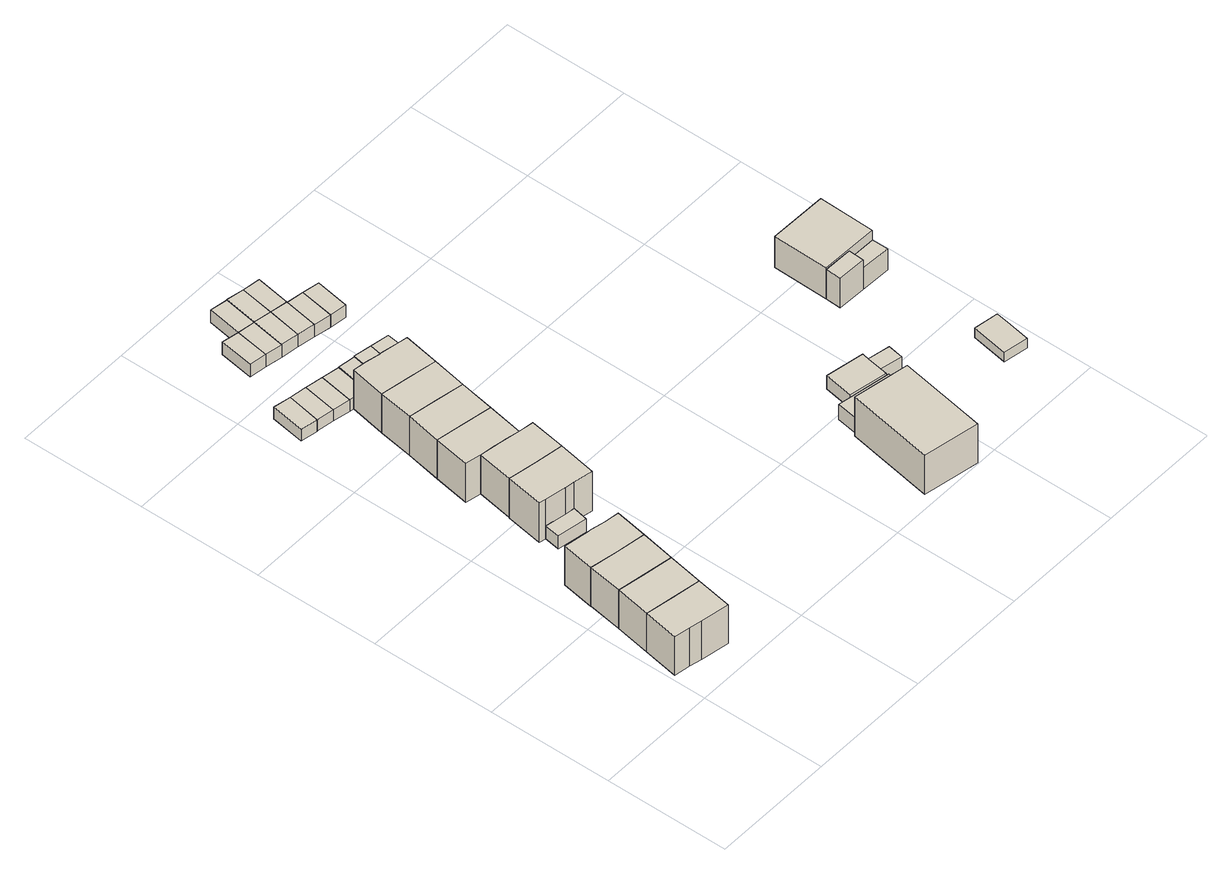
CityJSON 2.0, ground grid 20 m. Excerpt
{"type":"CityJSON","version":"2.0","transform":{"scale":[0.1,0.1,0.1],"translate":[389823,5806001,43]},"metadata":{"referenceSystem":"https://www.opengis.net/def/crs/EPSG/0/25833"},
"CityObjects":{
"building1":{"type":"Building","attributes":{"Gemeindeschluessel":"11000007","BezugspunktDach":"2200","function":"31001_1010","measuredHeight":8.39,"storeysAboveGround":2},"address":[{"country":"Germany","locality":"Berlin","thoroughfareNumber":"38A","thoroughfareName":"Egestorffstraße"}],"geometry":[{"type":"Solid","lod":"1","boundaries":[[[[0,1,2,3,4,5,6]],[[7,8,9,10,11,12,13]],[[7,13,6,5]],[[8,7,5,4]],[[9,8,4,3]],[[10,9,3,2]],[[11,10,2,1]],[[12,11,1,0]],[[13,12,0,6]]]]}]},
"building2":{"type":"Building","attributes":{"Gemeindeschluessel":"11000007","BezugspunktDach":"2200","function":"31001_1010","measuredHeight":8.36,"storeysAboveGround":2},"address":[{"country":"Germany","locality":"Berlin","thoroughfareNumber":"38","thoroughfareName":"Egestorffstraße"}],"geometry":[{"type":"Solid","lod":"1","boundaries":[[[[3,14,15,16,5]],[[17,18,19,9,7]],[[17,7,5,16]],[[18,17,16,15]],[[19,18,15,14]],[[9,19,14,3]],[[7,9,3,5]]]]}]},
"building3":{"type":"Building","attributes":{"Gemeindeschluessel":"11000007","BezugspunktDach":"2200","function":"31001_1010","measuredHeight":8.38,"storeysAboveGround":2},"address":[{"country":"Germany","locality":"Berlin","thoroughfareNumber":"36A","thoroughfareName":"Egestorffstraße"}],"geometry":[{"type":"Solid","lod":"1","boundaries":[[[[14,20,21,22,16]],[[23,24,25,19,17]],[[23,17,16,22]],[[24,23,22,21]],[[25,24,21,20]],[[19,25,20,14]],[[17,19,14,16]]]]}]},
"building4":{"type":"Building","attributes":{"Gemeindeschluessel":"11000007","BezugspunktDach":"2200","function":"31001_1010","measuredHeight":8.45,"storeysAboveGround":2},"address":[{"country":"Germany","locality":"Berlin","thoroughfareNumber":"36","thoroughfareName":"Egestorffstraße"}],"geometry":[{"type":"Solid","lod":"1","boundaries":[[[[21,20,26,27,28,29,30,22]],[[31,32,33,34,35,36,37,38]],[[31,38,22,30]],[[32,31,30,29]],[[33,32,29,28]],[[34,33,28,27]],[[35,34,27,26]],[[36,35,26,20]],[[37,36,20,21]],[[38,37,21,22]]]]}]},
"building5":{"type":"Building","attributes":{"Gemeindeschluessel":"11000007","BezugspunktDach":"2200","function":"31001_2463","measuredHeight":2.02,"storeysAboveGround":1},"address":[{"country":"Germany","locality":"Berlin","thoroughfareNumber":"36 (1)","thoroughfareName":"Egestorffstraße"}],"geometry":[{"type":"Solid","lod":"1","boundaries":[[[[39,40,41,42]],[[43,44,45,32]],[[43,32,42,41]],[[44,43,41,40]],[[45,44,40,39]],[[32,45,39,42]]]]}]},
"building6":{"type":"Building","attributes":{"Gemeindeschluessel":"11000007","BezugspunktDach":"2200","function":"31001_2463","measuredHeight":2.35,"storeysAboveGround":1},"address":[{"country":"Germany","locality":"Berlin","thoroughfareNumber":"34A (1)","thoroughfareName":"Egestorffstraße"}],"geometry":[{"type":"Solid","lod":"1","boundaries":[[[[46,47,48,49]],[[50,51,52,53]],[[50,53,49,48]],[[51,50,48,47]],[[52,51,47,46]],[[53,52,46,49]]]]}]},
"building7":{"type":"Building","attributes":{"Gemeindeschluessel":"11000007","BezugspunktDach":"2200","function":"31001_1010","measuredHeight":8.82,"storeysAboveGround":2},"address":[{"country":"Germany","locality":"Berlin","thoroughfareNumber":"34A","thoroughfareName":"Egestorffstraße"}],"geometry":[{"type":"Solid","lod":"1","boundaries":[[[[54,55,56,57,58,59,60,61]],[[62,63,64,65,51,66,50,67]],[[62,67,61,60]],[[63,62,60,59]],[[64,63,59,58]],[[65,64,58,57]],[[51,65,57,56]],[[66,51,56,55]],[[50,66,55,54]],[[67,50,54,61]]]]}]},
"building8":{"type":"Building","attributes":{"Gemeindeschluessel":"11000007","BezugspunktDach":"2200","function":"31001_2463","measuredHeight":2.2,"storeysAboveGround":1},"address":[{"country":"Germany","locality":"Berlin","thoroughfareNumber":"44 (1)","thoroughfareName":"Egestorffstraße"}],"geometry":[{"type":"Solid","lod":"1","boundaries":[[[[68,69,70,71]],[[72,73,74,75]],[[72,75,71,70]],[[73,72,70,69]],[[74,73,69,68]],[[75,74,68,71]]]]}]},
"building9":{"type":"Building","attributes":{"Gemeindeschluessel":"11000007","BezugspunktDach":"2200","function":"31001_1010","measuredHeight":8.7,"storeysAboveGround":2},"address":[{"country":"Germany","locality":"Berlin","thoroughfareNumber":"34","thoroughfareName":"Egestorffstraße"}],"geometry":[{"type":"Solid","lod":"1","boundaries":[[[[59,58,76,77,78,79,60]],[[80,81,82,83,84,85,86]],[[80,86,60,79]],[[81,80,79,78]],[[82,81,78,77]],[[83,82,77,76]],[[84,83,76,58]],[[85,84,58,59]],[[86,85,59,60]]]]}]},
"building10":{"type":"Building","attributes":{"Gemeindeschluessel":"11000007","BezugspunktDach":"2200","function":"31001_1010","measuredHeight":8.73,"storeysAboveGround":2},"address":[{"country":"Germany","locality":"Berlin","thoroughfareNumber":"32A","thoroughfareName":"Egestorffstraße"}],"geometry":[{"type":"Solid","lod":"1","boundaries":[[[[79,87,77,88,89,90,91]],[[92,93,94,82,95,80,96]],[[92,96,91,90]],[[93,92,90,89]],[[94,93,89,88]],[[82,94,88,77]],[[95,82,77,87]],[[80,95,87,79]],[[96,80,79,91]]]]}]},
"building11":{"type":"Building","attributes":{"Gemeindeschluessel":"11000007","BezugspunktDach":"2200","function":"31001_2463","measuredHeight":2.16,"storeysAboveGround":1},"address":[{"country":"Germany","locality":"Berlin","thoroughfareNumber":"46 (1)","thoroughfareName":"Egestorffstraße"}],"geometry":[{"type":"Solid","lod":"1","boundaries":[[[[97,98,69,68]],[[99,100,101,102]],[[99,102,68,69]],[[100,99,69,98]],[[101,100,98,97]],[[102,101,97,68]]]]}]},
"building12":{"type":"Building","attributes":{"Gemeindeschluessel":"11000007","BezugspunktDach":"2200","function":"31001_1010","measuredHeight":8.73,"storeysAboveGround":2},"address":[{"country":"Germany","locality":"Berlin","thoroughfareNumber":"32","thoroughfareName":"Egestorffstraße"}],"geometry":[{"type":"Solid","lod":"1","boundaries":[[[[88,103,104,105,90]],[[106,107,108,94,92]],[[106,92,90,105]],[[107,106,105,104]],[[108,107,104,103]],[[94,108,103,88]],[[92,94,88,90]]]]}]},
"building13":{"type":"Building","attributes":{"Gemeindeschluessel":"11000007","BezugspunktDach":"2200","function":"31001_2463","measuredHeight":2.15,"storeysAboveGround":1},"address":[{"country":"Germany","locality":"Berlin","thoroughfareNumber":"30A (1)","thoroughfareName":"Egestorffstraße"}],"geometry":[{"type":"Solid","lod":"1","boundaries":[[[[109,110,98,97]],[[100,111,112,101]],[[100,101,97,98]],[[111,100,98,110]],[[112,111,110,109]],[[101,112,109,97]]]]}]},
"building14":{"type":"Building","attributes":{"Gemeindeschluessel":"11000007","BezugspunktDach":"2200","function":"31001_1010","measuredHeight":8.76,"storeysAboveGround":2},"address":[{"country":"Germany","locality":"Berlin","thoroughfareNumber":"30A","thoroughfareName":"Egestorffstraße"}],"geometry":[{"type":"Solid","lod":"1","boundaries":[[[[103,113,114,115,105]],[[116,117,118,108,106]],[[116,106,105,115]],[[117,116,115,114]],[[118,117,114,113]],[[108,118,113,103]],[[106,108,103,105]]]]}]},
"building15":{"type":"Building","attributes":{"Gemeindeschluessel":"11000007","BezugspunktDach":"2200","function":"31001_2463","measuredHeight":2.14,"storeysAboveGround":1},"address":[{"country":"Germany","locality":"Berlin","thoroughfareNumber":"36A (1)","thoroughfareName":"Egestorffstraße"}],"geometry":[{"type":"Solid","lod":"1","boundaries":[[[[119,120,121,110,109]],[[111,122,123,124,112]],[[111,112,109,110]],[[122,111,110,121]],[[123,122,121,120]],[[124,123,120,119]],[[112,124,119,109]]]]}]},
"building16":{"type":"Building","attributes":{"Gemeindeschluessel":"11000007","BezugspunktDach":"2200","function":"31001_2463","measuredHeight":2.26,"storeysAboveGround":1},"address":[{"country":"Germany","locality":"Berlin","thoroughfareNumber":"46A (1)","thoroughfareName":"Egestorffstraße"}],"geometry":[{"type":"Solid","lod":"1","boundaries":[[[[125,126,127,128]],[[129,130,131,132]],[[129,132,128,127]],[[130,129,127,126]],[[131,130,126,125]],[[132,131,125,128]]]]}]},
"building17":{"type":"Building","attributes":{"Gemeindeschluessel":"11000007","BezugspunktDach":"2200","function":"31001_1010","measuredHeight":8.76,"storeysAboveGround":2},"address":[{"country":"Germany","locality":"Berlin","thoroughfareNumber":"30","thoroughfareName":"Egestorffstraße"}],"geometry":[{"type":"Solid","lod":"1","boundaries":[[[[114,113,133,134,135,136,137,138,115]],[[124,123,139,140,141,142,118,117,116]],[[124,116,115,138]],[[123,124,138,137]],[[139,123,137,136]],[[140,139,136,135]],[[141,140,135,134]],[[142,141,134,133]],[[118,142,133,113]],[[117,118,113,114]],[[116,117,114,115]]]]}]},
"building18":{"type":"Building","attributes":{"Gemeindeschluessel":"11000007","BezugspunktDach":"2200","function":"31001_2463","measuredHeight":2.22,"storeysAboveGround":1},"address":[{"country":"Germany","locality":"Berlin","thoroughfareNumber":"34 (1)","thoroughfareName":"Egestorffstraße"}],"geometry":[{"type":"Solid","lod":"1","boundaries":[[[[143,144,145,146]],[[122,147,140,123]],[[122,123,146,145]],[[147,122,145,144]],[[140,147,144,143]],[[123,140,143,146]]]]}]},
"building19":{"type":"Building","attributes":{"Gemeindeschluessel":"11000007","BezugspunktDach":"2200","function":"31001_2463","measuredHeight":2.27,"storeysAboveGround":1},"address":[{"country":"Germany","locality":"Berlin","thoroughfareNumber":"44B (1)","thoroughfareName":"Egestorffstraße"}],"geometry":[{"type":"Solid","lod":"1","boundaries":[[[[148,149,126,125]],[[130,150,151,131]],[[130,131,125,126]],[[150,130,126,149]],[[151,150,149,148]],[[131,151,148,125]]]]}]},
"building20":{"type":"Building","attributes":{"Gemeindeschluessel":"11000007","BezugspunktDach":"2200","function":"31001_2463","measuredHeight":2.46,"storeysAboveGround":1},"address":[{"country":"Germany","locality":"Berlin","thoroughfareNumber":"30 (2)","thoroughfareName":"Egestorffstraße"}],"geometry":[{"type":"Solid","lod":"1","boundaries":[[[[152,153,154,155]],[[147,156,141,140]],[[147,140,155,154]],[[156,147,154,153]],[[141,156,153,152]],[[140,141,152,155]]]]}]},
"building21":{"type":"Building","attributes":{"Gemeindeschluessel":"11000007","BezugspunktDach":"2200","function":"31001_2463","measuredHeight":2.32,"storeysAboveGround":1},"address":[{"country":"Germany","locality":"Berlin","thoroughfareNumber":"32A (1)","thoroughfareName":"Egestorffstraße"}],"geometry":[{"type":"Solid","lod":"1","boundaries":[[[[149,157,158,126]],[[159,160,150,130]],[[159,130,126,158]],[[160,159,158,157]],[[150,160,157,149]],[[130,150,149,126]]]]}]},
"building22":{"type":"Building","attributes":{"Gemeindeschluessel":"11000007","BezugspunktDach":"2200","function":"31001_2463","measuredHeight":2.37,"storeysAboveGround":1},"address":[{"country":"Germany","locality":"Berlin","thoroughfareNumber":"38A (1)","thoroughfareName":"Egestorffstraße"}],"geometry":[{"type":"Solid","lod":"1","boundaries":[[[[161,162,163,164]],[[150,165,166,151]],[[150,151,164,163]],[[165,150,163,162]],[[166,165,162,161]],[[151,166,161,164]]]]}]},
"building23":{"type":"Building","attributes":{"Gemeindeschluessel":"11000007","BezugspunktDach":"2200","function":"31001_2522","measuredHeight":2.46,"storeysAboveGround":1},"address":[{"country":"Germany","locality":"Berlin","thoroughfareNumber":"30 (1)","thoroughfareName":"Egestorffstraße"}],"geometry":[{"type":"Solid","lod":"1","boundaries":[[[[167,168,169,153,152]],[[156,170,171,142,141]],[[156,141,152,153]],[[170,156,153,169]],[[171,170,169,168]],[[142,171,168,167]],[[141,142,167,152]]]]}]},
"building24":{"type":"Building","attributes":{"Gemeindeschluessel":"11000007","BezugspunktDach":"2200","function":"31001_2463","measuredHeight":2.4,"storeysAboveGround":1},"address":[{"country":"Germany","locality":"Berlin","thoroughfareNumber":"38 (1)","thoroughfareName":"Egestorffstraße"}],"geometry":[{"type":"Solid","lod":"1","boundaries":[[[[162,172,173,163]],[[160,174,165,150]],[[160,150,163,173]],[[174,160,173,172]],[[165,174,172,162]],[[150,165,162,163]]]]}]},
"building25":{"type":"Building","attributes":{"Gemeindeschluessel":"11000007","BezugspunktDach":"2200","function":"31001_2463","measuredHeight":2.35,"storeysAboveGround":1},"address":[{"country":"Germany","locality":"Berlin","thoroughfareNumber":"48A (1)","thoroughfareName":"Egestorffstraße"}],"geometry":[{"type":"Solid","lod":"1","boundaries":[[[[175,176,162,161]],[[165,177,178,166]],[[165,166,161,162]],[[177,165,162,176]],[[178,177,176,175]],[[166,178,175,161]]]]}]},
"building26":{"type":"Building","attributes":{"Gemeindeschluessel":"11000007","BezugspunktDach":"2200","function":"31001_2463","measuredHeight":2.39,"storeysAboveGround":1},"address":[{"country":"Germany","locality":"Berlin","thoroughfareNumber":"42A (1)","thoroughfareName":"Egestorffstraße"}],"geometry":[{"type":"Solid","lod":"1","boundaries":[[[[176,179,172,162]],[[174,180,177,165]],[[174,165,162,172]],[[180,174,172,179]],[[177,180,179,176]],[[165,177,176,162]]]]}]},
"building27":{"type":"Building","attributes":{"Gemeindeschluessel":"11000007","BezugspunktDach":"2200","function":"31001_2463","measuredHeight":2.28,"storeysAboveGround":1},"address":[{"country":"Germany","locality":"Berlin","thoroughfareNumber":"44A (1)","thoroughfareName":"Egestorffstraße"}],"geometry":[{"type":"Solid","lod":"1","boundaries":[[[[181,182,183,184]],[[177,185,186,178]],[[177,178,184,183]],[[185,177,183,182]],[[186,185,182,181]],[[178,186,181,184]]]]}]},
"building28":{"type":"Building","attributes":{"Gemeindeschluessel":"11000007","BezugspunktDach":"2200","function":"31001_2463","measuredHeight":2.28,"storeysAboveGround":1},"address":[{"country":"Germany","locality":"Berlin","thoroughfareNumber":"32 (1)","thoroughfareName":"Egestorffstraße"}],"geometry":[{"type":"Solid","lod":"1","boundaries":[[[[187,188,182,181]],[[185,189,190,186]],[[185,186,181,182]],[[189,185,182,188]],[[190,189,188,187]],[[186,190,187,181]]]]}]},
"building29":{"type":"Building","attributes":{"Gemeindeschluessel":"11000007","BezugspunktDach":"2200","function":"31001_1010","measuredHeight":9.37,"storeysAboveGround":1},"address":[{"country":"Germany","locality":"Berlin","thoroughfareNumber":"35","thoroughfareName":"Egestorffstraße"}],"geometry":[{"type":"Solid","lod":"1","boundaries":[[[[191,192,193,194,195]],[[196,197,198,199,200]],[[196,200,195,194]],[[197,196,194,193]],[[198,197,193,192]],[[199,198,192,191]],[[200,199,191,195]]]]}]},
"building30":{"type":"Building","attributes":{"Gemeindeschluessel":"11000007","BezugspunktDach":"2200","function":"31001_2463","measuredHeight":2.77,"storeysAboveGround":1},"address":[{"country":"Germany","locality":"Berlin","thoroughfareNumber":"35 (1)","thoroughfareName":"Egestorffstraße"}],"geometry":[{"type":"Solid","lod":"1","boundaries":[[[[201,202,203,204]],[[205,206,198,207]],[[205,207,204,203]],[[206,205,203,202]],[[198,206,202,201]],[[207,198,201,204]]]]}]},
"building31":{"type":"Building","attributes":{"Gemeindeschluessel":"11000007","BezugspunktDach":"2200","function":"31001_2463","measuredHeight":2.48,"storeysAboveGround":1},"address":[{"country":"Germany","locality":"Berlin","thoroughfareNumber":"25 (1)","thoroughfareName":"Dinnendahlstraße"}],"geometry":[{"type":"Solid","lod":"1","boundaries":[[[[208,209,210,211,212,213]],[[214,215,216,217,218,219]],[[214,219,213,212]],[[215,214,212,211]],[[216,215,211,210]],[[217,216,210,209]],[[218,217,209,208]],[[219,218,208,213]]]]}]},
"building32":{"type":"Building","attributes":{"Gemeindeschluessel":"11000007","BezugspunktDach":"2200","function":"31001_2723","measuredHeight":2.5,"storeysAboveGround":1},"address":[{"country":"Germany","locality":"Berlin","thoroughfareNumber":"25 (2)","thoroughfareName":"Dinnendahlstraße"}],"geometry":[{"type":"Solid","lod":"1","boundaries":[[[[220,221,210,209]],[[216,222,223,217]],[[216,217,209,210]],[[222,216,210,221]],[[223,222,221,220]],[[217,223,220,209]]]]}]},
"building33":{"type":"Building","attributes":{"Gemeindeschluessel":"11000007","BezugspunktDach":"2200","function":"51009_1610","measuredHeight":5.46,"storeysAboveGround":0},"address":[{"country":"Germany","locality":"Berlin"}],"geometry":[{"type":"Solid","lod":"1","boundaries":[[[[224,225,226,227]],[[228,229,230,231]],[[228,231,227,226]],[[229,228,226,225]],[[230,229,225,224]],[[231,230,224,227]]]]}]},
"building34":{"type":"Building","attributes":{"Gemeindeschluessel":"11000007","BezugspunktDach":"2200","function":"31001_2723","measuredHeight":1.81,"storeysAboveGround":1},"address":[{"country":"Germany","locality":"Berlin","thoroughfareNumber":"35 (2)","thoroughfareName":"Egestorffstraße"}],"geometry":[{"type":"Solid","lod":"1","boundaries":[[[[232,233,234,235,236]],[[237,238,239,240,241]],[[237,241,236,235]],[[238,237,235,234]],[[239,238,234,233]],[[240,239,233,232]],[[241,240,232,236]]]]}]},
"building35":{"type":"Building","attributes":{"Gemeindeschluessel":"11000007","function":"31001_1010"},"address":[{"country":"Germany","locality":"Berlin","thoroughfareNumber":"25","thoroughfareName":"Dinnendahlstraße"}],"children":["building35-1","building35-2"]},
"building35-1":{"type":"BuildingPart","attributes":{"BezugspunktDach":"2200","measuredHeight":7.75,"storeysAboveGround":1},"parents":["building35"],"geometry":[{"type":"MultiSurface","lod":"1","boundaries":[[[242,243,244,245]],[[246,247,248,228]],[[246,228,245,244]],[[247,246,244,243]],[[248,247,243,242]],[[228,229,249,250,242,245]],[[248,250,249,229]]]}]},
"building35-2":{"type":"BuildingPart","attributes":{"BezugspunktDach":"2200","measuredHeight":4.02,"storeysAboveGround":1},"parents":["building35"],"geometry":[{"type":"Solid","lod":"1","boundaries":[[[[251,250,249,252]],[[229,248,253,230]],[[229,230,252,249]],[[253,248,250,251]],[[230,253,251,252]],[[229,249,250,248]]]]}]}
},
"vertices":[
[30,50,80],[50,46,80],[95,38,80],[105,96,80],[60,103,80],[14,111,80],[4,54,80],[14,111,8],[60,103,8],[105,96,8],[95,38,8],[50,46,8],[30,50,8],[4,54,8],
[115,152,80],[70,159,80],[24,167,80],[24,167,8],[70,159,8],[115,152,8],
[125,207,80],[79,214,80],[33,222,80],[33,222,8],[79,214,8],[125,207,8],
[134,259,80],[112,262,80],[88,267,80],[79,268,80],[42,274,80],[42,274,7],[79,268,7],[88,267,7],[112,262,7],[134,259,7],[125,207,7],[79,214,7],[33,222,7],
[128,260,27],[133,293,27],[85,301,27],[79,268,27],[85,301,7],[133,293,7],[128,260,7],
[137,316,30],[142,341,30],[93,349,30],[89,324,30],[93,349,6],[142,341,6],[137,316,6],[89,324,6],
[93,349,80],[127,343,80],[142,341,80],[172,335,80],[183,396,80],[137,403,80],[92,411,80],[82,351,80],[92,411,6],[137,403,6],[183,396,6],[172,335,6],[127,343,6],[82,351,6],
[54,709,28],[64,763,28],[36,768,28],[27,714,28],[36,768,6],[64,763,6],[54,709,6],[27,714,6],
[192,453,80],[168,457,80],[147,461,80],[102,468,80],[102,468,7],[147,461,7],[168,457,7],[192,453,7],[183,396,7],[137,403,7],[92,411,7],
[123,465,80],[178,514,80],[133,522,80],[87,530,80],[77,473,80],[87,530,7],[133,522,7],[178,514,7],[123,465,7],[77,473,7],
[82,704,28],[91,759,28],[64,763,7],[91,759,7],[82,704,7],[54,709,7],
[188,570,80],[142,578,80],[97,586,80],[97,586,7],[142,578,7],[188,570,7],
[110,699,28],[119,754,28],[119,754,7],[110,699,7],
[198,625,80],[152,633,80],[106,641,80],[106,641,7],[152,633,7],[198,625,7],
[117,698,28],[138,695,28],[147,749,28],[147,749,7],[138,695,7],[117,698,7],
[104,838,29],[112,892,29],[85,897,29],[76,842,29],[85,897,6],[112,892,6],[104,838,6],[76,842,6],
[208,682,80],[193,685,80],[165,690,80],[162,690,80],[138,695,80],[117,698,80],[162,690,7],[165,690,7],[193,685,7],[208,682,7],
[165,690,29],[175,745,29],[147,749,29],[138,695,29],[175,745,7],
[131,833,29],[140,888,29],[140,888,6],[131,833,6],
[193,685,31],[203,740,31],[175,745,31],[165,690,31],[203,740,7],
[149,942,29],[121,947,29],[121,947,6],[149,942,6],
[159,829,30],[168,883,30],[140,888,30],[131,833,30],[168,883,6],[159,829,6],
[208,682,31],[226,679,31],[233,735,31],[233,735,7],[226,679,7],
[177,937,30],[149,942,30],[177,937,6],
[187,824,30],[196,878,30],[196,878,6],[187,824,6],
[205,933,30],[205,933,6],
[215,819,29],[224,874,29],[196,878,29],[187,824,29],[224,874,6],[215,819,6],
[242,815,29],[251,869,29],[251,869,6],[242,815,6],
[567,1,77],[592,142,77],[547,150,77],[502,158,77],[477,17,77],[502,158,4],[547,150,4],[592,142,4],[567,1,4],[477,17,4],
[592,142,32],[598,179,32],[512,194,32],[506,157,32],[512,194,4],[598,179,4],[506,157,4],
[599,184,29],[601,195,29],[605,220,29],[607,231,29],[546,242,29],[538,195,29],[546,242,4],[607,231,4],[605,220,4],[601,195,4],[599,184,4],[538,195,4],
[636,188,29],[640,213,29],[640,213,4],[636,188,4],
[718,322,61],[719,347,61],[673,348,61],[672,323,61],[673,348,6],[719,347,6],[718,322,6],[672,323,6],
[774,87,21],[782,132,21],[784,147,21],[745,153,21],[735,94,21],[745,153,3],[784,147,3],[782,132,3],[774,87,3],[735,94,3],
[766,346,64],[768,436,64],[675,438,64],[673,348,64],[675,438,6],[768,436,6],[766,346,6],[719,347,46],[766,346,46],
[766,320,46],[718,322,46],[766,320,6]
]}
